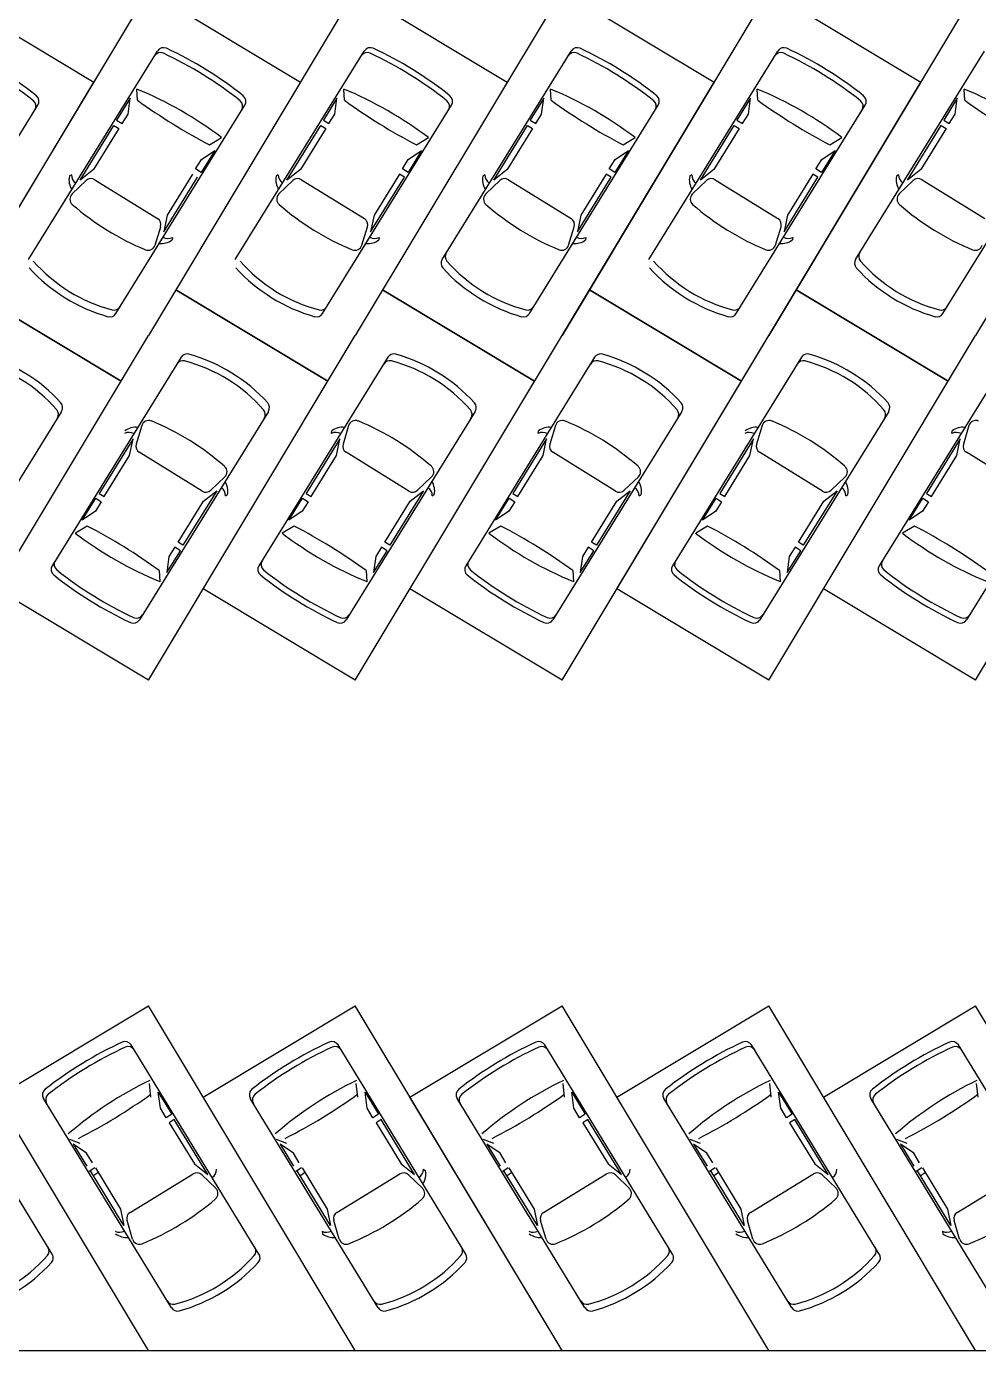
# Model space of a CAD drawing. Header units: millimetres. Extents: x 2478 to 18835, y -4183 to 1193.
# Drawn here: x 13778 to 15297, y -4183 to -2070 of the extents above; entities that cross this region are included whole.
import ezdxf

# ---------------------------------------------------------------- set-up
doc = ezdxf.new("R2010")
doc.units = ezdxf.units.MM

msp = doc.modelspace()

# ---------------------------------------------------------------- linework, layer by layer
at = {"color": 1}
for p, q in [((13972.2, -2013.2), (13642.2, -2563.2)), ((13642.2, -2013.2), (13884.9, -2158.8)), ((13972.2, -2013.2), (14214.9, -2158.8)), ((14302.2, -2013.2), (13972.2, -2563.2)), ((14632.2, -2013.2), (14302.2, -2563.2)), ((14302.2, -2013.2), (14544.9, -2158.8)), ((14632.2, -2013.2), (14302.2, -2563.2)), ((14632.2, -2013.2), (14874.9, -2158.8)), ((14962.2, -2013.2), (14632.2, -2563.2)), ((14962.2, -2013.2), (14632.2, -2563.2)), ((15292.2, -2013.2), (14962.2, -2563.2)), ((14962.2, -2013.2), (15204.9, -2158.8)), ((15622.2, -2013.2), (15292.2, -2563.2)), ((15622.2, -2013.2), (15292.2, -2563.2)), ((13312.2, -3113.2), (13884.9, -2158.8)), ((14302.2, -3113.2), (14874.9, -2158.8)), ((14632.2, -3113.2), (15204.9, -2158.8)), ((15292.2, -3113.2), (15864.9, -2158.8)), ((13928.5, -2636), (13685.9, -2490.4)), ((13685.9, -2490.4), (13928.5, -2636)), ((13685.9, -2490.4), (13928.5, -2636)), ((13685.9, -2490.4), (13928.5, -2636)), ((14015.9, -2490.4), (14258.5, -2636)), ((14015.9, -2490.4), (14258.5, -2636)), ((14258.5, -2636), (14015.9, -2490.4)), ((14345.9, -2490.4), (14588.5, -2636)), ((14588.5, -2636), (14345.9, -2490.4)), ((14918.5, -2636), (14675.9, -2490.4)), ((14675.9, -2490.4), (14918.5, -2636)), ((15248.5, -2636), (15005.9, -2490.4)), ((15005.9, -2490.4), (15248.5, -2636)), ((15005.9, -2490.4), (15248.5, -2636)), ((13642.2, -3113.2), (13972.2, -2563.2)), ((13972.2, -3113.2), (14302.2, -2563.2)), ((13972.2, -3113.2), (14302.2, -2563.2)), ((14719.6, -2967.6), (14962.2, -2563.2)), ((14962.2, -3113.2), (15292.2, -2563.2)), ((14962.2, -3113.2), (15292.2, -2563.2)), ((13972.2, -3113.2), (13729.6, -2967.6)), ((14302.2, -3113.2), (14059.6, -2967.6)), ((14302.2, -3113.2), (14059.6, -2967.6)), ((14632.2, -3113.2), (14389.6, -2967.6)), ((14632.2, -3113.2), (14389.6, -2967.6)), ((14962.2, -3113.2), (14719.6, -2967.6)), ((15292.2, -3113.2), (15049.6, -2967.6)), ((15292.2, -3113.2), (15049.6, -2967.6)), ((13972.2, -4183.2), (13642.2, -3633.2)), ((13729.6, -3778.8), (13972.2, -3633.2)), ((14302.2, -4183.2), (13972.2, -3633.2)), ((14059.6, -3778.8), (14302.2, -3633.2)), ((14632.2, -4183.2), (14302.2, -3633.2)), ((14389.6, -3778.8), (14632.2, -3633.2)), ((14962.2, -4183.2), (14632.2, -3633.2)), ((14719.6, -3778.8), (14962.2, -3633.2)), ((15292.2, -4183.2), (14962.2, -3633.2)), ((15049.6, -3778.8), (15292.2, -3633.2)), ((15622.2, -4183.2), (15292.2, -3633.2)), ((14632.2, -4183.2), (14389.6, -3778.8))]:
    msp.add_line(p, q, dxfattribs=at)
at = {"color": 0}
for p, q in [((13780.8, -2442), (13986.6, -2109.4)), ((14110.8, -2442), (14316.6, -2109.4)), ((14440.8, -2442), (14646.6, -2109.4)), ((14770.8, -2442), (14976.6, -2109.4)), ((15100.8, -2442), (15306.6, -2109.4)), ((13954.9, -2187.9), (13953.9, -2170.2)), ((14284.9, -2187.9), (14283.9, -2170.2)), ((14614.9, -2187.9), (14613.9, -2170.2)), ((14944.9, -2187.9), (14943.9, -2170.2)), ((15274.9, -2187.9), (15273.9, -2170.2)), ((13590.2, -2528.2), (13795.9, -2195.7)), ((13920.2, -2528.2), (14125.9, -2195.7)), ((13943, -2184.6), (13921.4, -2219.6)), ((13939.6, -2210.1), (13943, -2184.6)), ((14250.2, -2528.2), (14455.9, -2195.7)), ((14273, -2184.6), (14251.4, -2219.6)), ((14269.6, -2210.1), (14273, -2184.6)), ((14580.2, -2528.2), (14785.9, -2195.7)), ((14603, -2184.6), (14581.4, -2219.6)), ((14599.6, -2210.1), (14603, -2184.6)), ((14910.2, -2528.2), (15115.9, -2195.7)), ((14933, -2184.6), (14911.4, -2219.6)), ((14929.6, -2210.1), (14933, -2184.6)), ((15240.2, -2528.2), (15445.9, -2195.7)), ((15263, -2184.6), (15241.4, -2219.6)), ((15259.6, -2210.1), (15263, -2184.6)), ((13930.3, -2225.1), (13939.6, -2210.1)), ((14260.3, -2225.1), (14269.6, -2210.1)), ((14590.3, -2225.1), (14599.6, -2210.1)), ((14920.3, -2225.1), (14929.6, -2210.1)), ((15250.3, -2225.1), (15259.6, -2210.1)), ((13863.3, -2315.2), (13917.1, -2228.2)), ((13925.1, -2233.1), (13884.6, -2298.6)), ((13917.1, -2228.2), (13925.1, -2233.1)), ((13921.4, -2219.6), (13930.3, -2225.1)), ((14193.3, -2315.2), (14247.1, -2228.2)), ((14255.1, -2233.1), (14214.6, -2298.6)), ((14247.1, -2228.2), (14255.1, -2233.1)), ((14251.4, -2219.6), (14260.3, -2225.1)), ((14523.3, -2315.2), (14577.1, -2228.2)), ((14585.1, -2233.1), (14544.6, -2298.6)), ((14577.1, -2228.2), (14585.1, -2233.1)), ((14581.4, -2219.6), (14590.3, -2225.1)), ((14853.3, -2315.2), (14907.1, -2228.2)), ((14915.1, -2233.1), (14874.6, -2298.6)), ((14907.1, -2228.2), (14915.1, -2233.1)), ((14911.4, -2219.6), (14920.3, -2225.1)), ((15183.3, -2315.2), (15237.1, -2228.2)), ((15245.1, -2233.1), (15204.6, -2298.6)), ((15237.1, -2228.2), (15245.1, -2233.1)), ((15241.4, -2219.6), (15250.3, -2225.1)), ((14069.8, -2259), (14088.9, -2247.6)), ((14399.8, -2259), (14418.9, -2247.6)), ((14729.8, -2259), (14748.9, -2247.6)), ((15059.8, -2259), (15078.9, -2247.6)), ((14078.1, -2268.2), (14056.5, -2303.2)), ((14056.8, -2282.7), (14078.1, -2268.2)), ((14408.1, -2268.2), (14386.5, -2303.2)), ((14386.8, -2282.7), (14408.1, -2268.2)), ((14738.1, -2268.2), (14716.5, -2303.2)), ((14716.8, -2282.7), (14738.1, -2268.2)), ((15068.1, -2268.2), (15046.5, -2303.2)), ((15046.8, -2282.7), (15068.1, -2268.2)), ((13884.6, -2298.6), (13863.3, -2315.2)), ((14047.5, -2297.6), (14056.8, -2282.7)), ((14056.5, -2303.2), (14047.5, -2297.6)), ((14214.6, -2298.6), (14193.3, -2315.2)), ((14377.5, -2297.6), (14386.8, -2282.7)), ((14386.5, -2303.2), (14377.5, -2297.6)), ((14544.6, -2298.6), (14523.3, -2315.2)), ((14707.5, -2297.6), (14716.8, -2282.7)), ((14716.5, -2303.2), (14707.5, -2297.6)), ((14874.6, -2298.6), (14853.3, -2315.2)), ((15037.5, -2297.6), (15046.8, -2282.7)), ((15046.5, -2303.2), (15037.5, -2297.6)), ((15204.6, -2298.6), (15183.3, -2315.2)), ((13849.2, -2307.1), (13845.9, -2309.3)), ((13850.4, -2337.4), (13872.8, -2316.1)), ((13886.7, -2314.7), (13986.8, -2376.6)), ((13996.8, -2397.9), (14050.6, -2310.8)), ((14042.7, -2305.9), (14002.2, -2371.3)), ((14179.2, -2307.1), (14175.9, -2309.3)), ((14180.4, -2337.4), (14202.8, -2316.1)), ((14216.7, -2314.7), (14316.8, -2376.6)), ((14326.8, -2397.9), (14380.6, -2310.8)), ((14372.7, -2305.9), (14332.2, -2371.3)), ((14380.6, -2310.8), (14372.7, -2305.9)), ((14509.2, -2307.1), (14505.9, -2309.3)), ((14510.4, -2337.4), (14532.8, -2316.1)), ((14546.7, -2314.7), (14646.8, -2376.6)), ((14656.8, -2397.9), (14710.6, -2310.8)), ((14702.7, -2305.9), (14662.2, -2371.3)), ((14710.6, -2310.8), (14702.7, -2305.9)), ((14839.2, -2307.1), (14835.9, -2309.3)), ((14840.4, -2337.4), (14862.8, -2316.1)), ((14876.7, -2314.7), (14976.8, -2376.6)), ((14986.8, -2397.9), (15040.6, -2310.8)), ((15032.7, -2305.9), (14992.2, -2371.3)), ((15040.6, -2310.8), (15032.7, -2305.9)), ((15169.2, -2307.1), (15165.9, -2309.3)), ((15170.4, -2337.4), (15192.8, -2316.1)), ((15206.7, -2314.7), (15306.8, -2376.6)), ((14002.2, -2371.3), (13996.8, -2397.9)), ((14332.2, -2371.3), (14326.8, -2397.9)), ((14662.2, -2371.3), (14656.8, -2397.9)), ((14992.2, -2371.3), (14986.8, -2397.9)), ((13982.7, -2419.3), (13991.8, -2389.7)), ((14010.4, -2406.8), (14009.8, -2410.7)), ((14312.7, -2419.3), (14321.8, -2389.7)), ((14340.4, -2406.8), (14339.8, -2410.7)), ((14642.7, -2419.3), (14651.8, -2389.7)), ((14670.4, -2406.8), (14669.8, -2410.7)), ((14972.7, -2419.3), (14981.8, -2389.7)), ((15000.4, -2406.8), (14999.8, -2410.7)), ((14024.3, -2598.1), (13818.5, -2930.7)), ((14354.3, -2598.1), (14148.5, -2930.7)), ((14684.3, -2598.1), (14478.5, -2930.7)), ((15014.3, -2598.1), (14808.5, -2930.7)), ((15344.3, -2598.1), (15138.5, -2930.7)), ((13833.6, -2684.4), (13627.8, -3017)), ((14163.6, -2684.4), (13957.8, -3017)), ((14493.6, -2684.4), (14287.8, -3017)), ((14823.6, -2684.4), (14617.8, -3017)), ((15153.6, -2684.4), (14947.8, -3017)), ((15483.6, -2684.4), (15277.8, -3017)), ((13961.7, -2707.1), (13952.7, -2736.7)), ((14264.1, -2719.6), (14264.6, -2715.6)), ((14291.7, -2707.1), (14282.7, -2736.7)), ((14594.1, -2719.6), (14594.6, -2715.6)), ((14621.7, -2707.1), (14612.7, -2736.7)), ((14951.7, -2707.1), (14942.7, -2736.7)), ((15254.1, -2719.6), (15254.6, -2715.6)), ((15281.7, -2707.1), (15272.7, -2736.7)), ((13947.6, -2728.5), (13893.8, -2815.5)), ((13942.2, -2755), (13947.6, -2728.5)), ((14277.6, -2728.5), (14223.8, -2815.5)), ((14272.2, -2755), (14277.6, -2728.5)), ((14607.6, -2728.5), (14553.8, -2815.5)), ((14602.2, -2755), (14607.6, -2728.5)), ((14937.6, -2728.5), (14883.8, -2815.5)), ((14932.2, -2755), (14937.6, -2728.5)), ((15267.6, -2728.5), (15213.8, -2815.5)), ((15262.2, -2755), (15267.6, -2728.5)), ((13901.8, -2820.5), (13942.2, -2755)), ((14057.7, -2811.7), (13957.6, -2749.7)), ((14231.8, -2820.5), (14272.2, -2755)), ((14387.7, -2811.7), (14287.6, -2749.7)), ((14561.8, -2820.5), (14602.2, -2755)), ((14717.7, -2811.7), (14617.6, -2749.7)), ((14891.8, -2820.5), (14932.2, -2755)), ((15047.7, -2811.7), (14947.6, -2749.7)), ((15221.8, -2820.5), (15262.2, -2755)), ((15377.7, -2811.7), (15277.6, -2749.7)), ((14094.1, -2789), (14071.6, -2810.3)), ((14424.1, -2789), (14401.6, -2810.3)), ((14754.1, -2789), (14731.6, -2810.3)), ((15084.1, -2789), (15061.6, -2810.3)), ((13866.3, -2858.2), (13888, -2823.2)), ((13896.9, -2828.7), (13887.6, -2843.7)), ((13888, -2823.2), (13896.9, -2828.7)), ((13893.8, -2815.5), (13901.8, -2820.5)), ((14019.4, -2893.2), (14059.9, -2827.8)), ((14081.2, -2811.1), (14027.3, -2898.1)), ((14059.9, -2827.8), (14081.2, -2811.1)), ((14095.2, -2819.3), (14098.5, -2817)), ((14196.3, -2858.2), (14218, -2823.2)), ((14226.9, -2828.7), (14217.6, -2843.7)), ((14218, -2823.2), (14226.9, -2828.7)), ((14223.8, -2815.5), (14231.8, -2820.5)), ((14349.4, -2893.2), (14389.9, -2827.8)), ((14411.2, -2811.1), (14357.3, -2898.1)), ((14389.9, -2827.8), (14411.2, -2811.1)), ((14425.2, -2819.3), (14428.5, -2817)), ((14526.3, -2858.2), (14548, -2823.2)), ((14556.9, -2828.7), (14547.6, -2843.7)), ((14548, -2823.2), (14556.9, -2828.7)), ((14553.8, -2815.5), (14561.8, -2820.5)), ((14679.4, -2893.2), (14719.9, -2827.8)), ((14741.2, -2811.1), (14687.3, -2898.1)), ((14719.9, -2827.8), (14741.2, -2811.1)), ((14755.2, -2819.3), (14758.5, -2817)), ((14856.3, -2858.2), (14878, -2823.2)), ((14886.9, -2828.7), (14877.6, -2843.7)), ((14878, -2823.2), (14886.9, -2828.7)), ((14883.8, -2815.5), (14891.8, -2820.5)), ((15009.4, -2893.2), (15049.9, -2827.8)), ((15071.2, -2811.1), (15017.3, -2898.1)), ((15049.9, -2827.8), (15071.2, -2811.1)), ((15085.2, -2819.3), (15088.5, -2817)), ((15186.3, -2858.2), (15208, -2823.2)), ((15216.9, -2828.7), (15207.6, -2843.7)), ((15208, -2823.2), (15216.9, -2828.7)), ((15213.8, -2815.5), (15221.8, -2820.5)), ((13887.6, -2843.7), (13866.3, -2858.2)), ((14217.6, -2843.7), (14196.3, -2858.2)), ((14547.6, -2843.7), (14526.3, -2858.2)), ((14877.6, -2843.7), (14856.3, -2858.2)), ((15207.6, -2843.7), (15186.3, -2858.2)), ((13874.6, -2867.4), (13855.6, -2878.8)), ((14204.6, -2867.4), (14185.6, -2878.8)), ((14534.6, -2867.4), (14515.6, -2878.8)), ((14864.6, -2867.4), (14845.6, -2878.8)), ((15194.6, -2867.4), (15175.6, -2878.8)), ((14027.3, -2898.1), (14019.4, -2893.2)), ((14357.3, -2898.1), (14349.4, -2893.2)), ((14687.3, -2898.1), (14679.4, -2893.2)), ((15017.3, -2898.1), (15009.4, -2893.2)), ((14001.4, -2941.8), (14023.1, -2906.8)), ((14014.1, -2901.3), (14004.9, -2916.2)), ((14023.1, -2906.8), (14014.1, -2901.3)), ((14331.4, -2941.8), (14353.1, -2906.8)), ((14344.1, -2901.3), (14334.9, -2916.2)), ((14353.1, -2906.8), (14344.1, -2901.3)), ((14661.4, -2941.8), (14683.1, -2906.8)), ((14674.1, -2901.3), (14664.9, -2916.2)), ((14683.1, -2906.8), (14674.1, -2901.3)), ((14991.4, -2941.8), (15013.1, -2906.8)), ((15004.1, -2901.3), (14994.9, -2916.2)), ((15013.1, -2906.8), (15004.1, -2901.3)), ((14004.9, -2916.2), (14001.4, -2941.8)), ((14334.9, -2916.2), (14331.4, -2941.8)), ((14664.9, -2916.2), (14661.4, -2941.8)), ((14994.9, -2916.2), (14991.4, -2941.8)), ((13989.5, -2938.4), (13990.6, -2956.2)), ((14319.5, -2938.4), (14320.6, -2956.2)), ((14649.5, -2938.4), (14650.6, -2956.2)), ((14979.5, -2938.4), (14980.6, -2956.2)), ((13818.6, -4029.3), (13614.8, -3695.6)), ((14148.6, -4029.3), (13944.8, -3695.6)), ((14478.6, -4029.3), (14274.8, -3695.6)), ((14808.6, -4029.3), (14604.8, -3695.6)), ((15138.6, -4029.3), (14934.8, -3695.6)), ((15468.6, -4029.3), (15264.8, -3695.6)), ((13976.2, -3779), (13973.9, -3756.9)), ((14306.2, -3779), (14303.9, -3756.9)), ((14636.2, -3779), (14633.9, -3756.9)), ((14966.2, -3779), (14963.9, -3756.9)), ((15296.2, -3779), (15293.9, -3756.9)), ((14008.8, -4114.8), (13804.8, -3780.9)), ((13991.2, -3796.5), (13987.9, -3771)), ((13987.9, -3771), (14009.3, -3806.1)), ((14338.8, -4114.8), (14134.8, -3780.9)), ((14317.9, -3771), (14339.3, -3806.1)), ((14321.2, -3796.5), (14317.9, -3771)), ((14668.8, -4114.8), (14464.8, -3780.9)), ((14647.9, -3771), (14669.3, -3806.1)), ((14651.2, -3796.5), (14647.9, -3771)), ((14998.8, -4114.8), (14794.8, -3780.9)), ((14977.9, -3771), (14999.3, -3806.1)), ((14981.2, -3796.5), (14977.9, -3771)), ((15328.8, -4114.8), (15124.8, -3780.9)), ((14000.3, -3811.6), (13991.2, -3796.5)), ((14330.3, -3811.6), (14321.2, -3796.5)), ((14660.3, -3811.6), (14651.2, -3796.5)), ((14990.3, -3811.6), (14981.2, -3796.5)), ((14009.3, -3806.1), (14000.3, -3811.6)), ((14013.5, -3814.7), (14005.5, -3819.6)), ((14005.5, -3819.6), (14045.7, -3885.3)), ((14066.9, -3902.1), (14013.5, -3814.7)), ((14339.3, -3806.1), (14330.3, -3811.6)), ((14343.5, -3814.7), (14335.5, -3819.6)), ((14335.5, -3819.6), (14375.7, -3885.3)), ((14396.9, -3902.1), (14343.5, -3814.7)), ((14669.3, -3806.1), (14660.3, -3811.6)), ((14673.5, -3814.7), (14665.5, -3819.6)), ((14665.5, -3819.6), (14705.7, -3885.3)), ((14726.9, -3902.1), (14673.5, -3814.7)), ((14999.3, -3806.1), (14990.3, -3811.6)), ((15003.5, -3814.7), (14995.5, -3819.6)), ((14995.5, -3819.6), (15035.7, -3885.3)), ((15056.9, -3902.1), (15003.5, -3814.7)), ((13863.2, -3853), (13846.7, -3846.4)), ((13852.3, -3853.8), (13873.7, -3888.9)), ((13873.5, -3868.4), (13852.3, -3853.8)), ((14193.2, -3853), (14176.7, -3846.4)), ((14203.5, -3868.4), (14182.3, -3853.8)), ((14182.3, -3853.8), (14203.7, -3888.9)), ((14523.2, -3853), (14506.7, -3846.4)), ((14533.5, -3868.4), (14512.3, -3853.8)), ((14512.3, -3853.8), (14533.7, -3888.9)), ((14853.2, -3853), (14836.7, -3846.4)), ((14863.5, -3868.4), (14842.3, -3853.8)), ((14842.3, -3853.8), (14863.7, -3888.9)), ((15183.2, -3853), (15166.7, -3846.4)), ((15172.3, -3853.8), (15193.7, -3888.9)), ((15193.5, -3868.4), (15172.3, -3853.8)), ((13882.7, -3883.4), (13873.5, -3868.4)), ((14045.7, -3885.3), (14066.9, -3902.1)), ((14212.7, -3883.4), (14203.5, -3868.4)), ((14375.7, -3885.3), (14396.9, -3902.1)), ((14542.7, -3883.4), (14533.5, -3868.4)), ((14705.7, -3885.3), (14726.9, -3902.1)), ((14872.7, -3883.4), (14863.5, -3868.4)), ((15035.7, -3885.3), (15056.9, -3902.1)), ((15202.7, -3883.4), (15193.5, -3868.4)), ((13877.6, -3896.8), (13886.4, -3891)), ((13932.9, -3983.9), (13879.5, -3896.6)), ((13883.7, -3904.3), (13891.5, -3899.2)), ((13887.5, -3891.7), (13927.6, -3957.4)), ((13942.9, -3962.8), (14043.4, -3901.4)), ((14079.6, -3924.3), (14057.3, -3902.9)), ((14207.6, -3896.8), (14216.4, -3891)), ((14262.9, -3983.9), (14209.5, -3896.6)), ((14213.7, -3904.3), (14221.5, -3899.2)), ((14217.5, -3891.7), (14257.6, -3957.4)), ((14272.9, -3962.8), (14373.4, -3901.4)), ((14409.6, -3924.3), (14387.3, -3902.9)), ((14411, -3894), (14414.2, -3896.3)), ((14537.6, -3896.8), (14546.4, -3891)), ((14592.9, -3983.9), (14539.5, -3896.6)), ((14543.7, -3904.3), (14551.5, -3899.2)), ((14547.5, -3891.7), (14587.6, -3957.4)), ((14602.9, -3962.8), (14703.4, -3901.4)), ((14739.6, -3924.3), (14717.3, -3902.9)), ((14867.6, -3896.8), (14876.4, -3891)), ((14922.9, -3983.9), (14869.5, -3896.6)), ((14873.7, -3904.3), (14881.5, -3899.2)), ((14877.5, -3891.7), (14917.6, -3957.4)), ((14932.9, -3962.8), (15033.4, -3901.4)), ((15069.6, -3924.3), (15047.3, -3902.9)), ((15197.6, -3896.8), (15206.4, -3891)), ((15252.9, -3983.9), (15199.5, -3896.6)), ((15203.7, -3904.3), (15211.5, -3899.2)), ((15207.5, -3891.7), (15247.6, -3957.4)), ((15262.9, -3962.8), (15363.4, -3901.4)), ((13927.6, -3957.4), (13932.9, -3983.9)), ((14257.6, -3957.4), (14262.9, -3983.9)), ((14587.6, -3957.4), (14592.9, -3983.9)), ((14917.6, -3957.4), (14922.9, -3983.9)), ((15247.6, -3957.4), (15252.9, -3983.9)), ((13946.8, -4005.4), (13938, -3975.8)), ((14249.2, -3992.8), (14249.8, -3996.7)), ((14276.8, -4005.4), (14268, -3975.8)), ((14606.8, -4005.4), (14598, -3975.8)), ((14936.8, -4005.4), (14928, -3975.8)), ((15239.2, -3992.8), (15239.8, -3996.7)), ((15266.8, -4005.4), (15258, -3975.8))]:
    msp.add_line(p, q, dxfattribs=at)
at = {"color": 4}
msp.add_line((8362.2, -4183.2), (16746.3, -4183.2), dxfattribs=at)
at = {"color": 0}
for centre, major_axis, start_param, end_param in [((13406, -2669.4), (-597.9, -140.8), 3.808851, 4.043797), ((13410.9, -2661.4), (-597.9, -140.8), 3.808851, 4.043797), ((13991.4, -2123.3), (-2.6, 11.1), 5.626184, 7.068583), ((13996.3, -2115.4), (-2.6, 11.1), 5.626184, 7.068583), ((13736, -2669.4), (-597.9, -140.8), 3.808851, 4.043797), ((13740.9, -2661.4), (-597.9, -140.8), 3.808851, 4.043797), ((14321.4, -2123.3), (-2.6, 11.1), 5.626184, 7.068583), ((14326.3, -2115.4), (-2.6, 11.1), 5.626184, 7.068583), ((14066, -2669.4), (-597.9, -140.8), 3.808851, 4.043797), ((14070.9, -2661.4), (-597.9, -140.8), 3.808851, 4.043797), ((14651.4, -2123.3), (-2.6, 11.1), 5.626184, 7.068583), ((14656.3, -2115.4), (-2.6, 11.1), 5.626184, 7.068583), ((14396, -2669.4), (-597.9, -140.8), 3.808851, 4.043797), ((14400.9, -2661.4), (-597.9, -140.8), 3.808851, 4.043797), ((14981.4, -2123.3), (-2.6, 11.1), 5.626184, 7.068583), ((14986.3, -2115.4), (-2.6, 11.1), 5.626184, 7.068583), ((14726, -2669.4), (-597.9, -140.8), 3.808851, 4.043797), ((14730.9, -2661.4), (-597.9, -140.8), 3.808851, 4.043797), ((13728.1, -2720.7), (-136.4, 579.2), 5.400401, 5.662686), ((14058.1, -2720.7), (-136.4, 579.2), 5.400401, 5.662686), ((14388.1, -2720.7), (-136.4, 579.2), 5.400401, 5.662686), ((14718.1, -2720.7), (-136.4, 579.2), 5.400401, 5.662686), ((15048.1, -2720.7), (-136.4, 579.2), 5.400401, 5.662686), ((13781.3, -2197.6), (-2.6, 11.1), 3.926991, 5.367923), ((13786.2, -2189.7), (-2.6, 11.1), 3.926991, 5.367923), ((14489, -1453.1), (-208.3, 884.2), 2.281762, 2.430627), ((14111.3, -2197.6), (-2.6, 11.1), 3.926991, 5.367923), ((14116.2, -2189.7), (-2.6, 11.1), 3.926991, 5.367923), ((14819, -1453.1), (-208.3, 884.2), 2.281762, 2.430627), ((14441.3, -2197.6), (-2.6, 11.1), 3.926991, 5.367923), ((14446.2, -2189.7), (-2.6, 11.1), 3.926991, 5.367923), ((15149, -1453.1), (-208.3, 884.2), 2.281762, 2.430627), ((14771.3, -2197.6), (-2.6, 11.1), 3.926991, 5.367923), ((14776.2, -2189.7), (-2.6, 11.1), 3.926991, 5.367923), ((15479, -1453.1), (-208.3, 884.2), 2.281762, 2.430627), ((15101.3, -2197.6), (-2.6, 11.1), 3.926991, 5.367923), ((15106.2, -2189.7), (-2.6, 11.1), 3.926991, 5.367923), ((15809, -1453.1), (-208.3, 884.2), 2.281762, 2.430627), ((13872.6, -2315), (-26.5, -6.2), -0.439922, 0.360338), ((13865.5, -2306.9), (-15.8, -3.7), -0.220829, 0.729047), ((13880.7, -2324.4), (-11.1, -2.6), 3.926991, 5.240463), ((14202.6, -2315), (-26.5, -6.2), -0.439922, 0.360338), ((14195.5, -2306.9), (-15.8, -3.7), -0.220829, 0.729047), ((14210.7, -2324.4), (-11.1, -2.6), 3.926991, 5.240463), ((14532.6, -2315), (-26.5, -6.2), -0.439922, 0.360338), ((14525.5, -2306.9), (-15.8, -3.7), -0.220829, 0.729047), ((14540.7, -2324.4), (-11.1, -2.6), 3.926991, 5.240463), ((14862.6, -2315), (-26.5, -6.2), -0.439922, 0.360338), ((14855.5, -2306.9), (-15.8, -3.7), -0.220829, 0.729047), ((14870.7, -2324.4), (-11.1, -2.6), 3.926991, 5.240463), ((15192.6, -2315), (-26.5, -6.2), -0.439922, 0.360338), ((15185.5, -2306.9), (-15.8, -3.7), -0.220829, 0.729047), ((15200.7, -2324.4), (-11.1, -2.6), 3.926991, 5.240463), ((13858.3, -2345.7), (-2.6, 11.1), 0.528074, 2.182793), ((14188.3, -2345.7), (-2.6, 11.1), 0.528074, 2.182793), ((14518.3, -2345.7), (-2.6, 11.1), 0.528074, 2.182793), ((14848.3, -2345.7), (-2.6, 11.1), 0.528074, 2.182793), ((15178.3, -2345.7), (-2.6, 11.1), 0.528074, 2.182793), ((14130.7, -2032.1), (-415.5, -97.9), 0.623679, 0.947117), ((14460.7, -2032.1), (-415.5, -97.9), 0.623679, 0.947117), ((14790.7, -2032.1), (-415.5, -97.9), 0.623679, 0.947117), ((15120.7, -2032.1), (-415.5, -97.9), 0.623679, 0.947117), ((15450.7, -2032.1), (-415.5, -97.9), 0.623679, 0.947117), ((13980.8, -2386.4), (-2.6, 11.1), 4.184315, 5.497787), ((14310.8, -2386.4), (-2.6, 11.1), 4.184315, 5.497787), ((14640.8, -2386.4), (-2.6, 11.1), 4.184315, 5.497787), ((14970.8, -2386.4), (-2.6, 11.1), 4.184315, 5.497787), ((14003.3, -2392.2), (-3.7, 15.8), 2.412546, 3.362421), ((14333.3, -2392.2), (-3.7, 15.8), 2.412546, 3.362421), ((14663.3, -2392.2), (-3.7, 15.8), 2.412546, 3.362421), ((14993.3, -2392.2), (-3.7, 15.8), 2.412546, 3.362421), ((13971.8, -2415.9), (-11.1, -2.6), 0.958799, 2.613518), ((13992.9, -2389.4), (-6.2, 26.5), 2.781255, 3.581514), ((14301.8, -2415.9), (-11.1, -2.6), 0.958799, 2.613518), ((14322.9, -2389.4), (-6.2, 26.5), 2.781255, 3.581514), ((14631.8, -2415.9), (-11.1, -2.6), 0.958799, 2.613518), ((14652.9, -2389.4), (-6.2, 26.5), 2.781255, 3.581514), ((14961.8, -2415.9), (-11.1, -2.6), 0.958799, 2.613518), ((14982.9, -2389.4), (-6.2, 26.5), 2.781255, 3.581514), ((15291.8, -2415.9), (-11.1, -2.6), 0.958799, 2.613518), ((13979.6, -2276.4), (-58.4, 247.8), 2.060666, 2.651723), ((14309.6, -2276.4), (-58.4, 247.8), 2.060666, 2.651723), ((14450.5, -2448), (-11.1, -2.6), -0.785398, 0.48085), ((14457.2, -2437.2), (-2.6, 11.1), 0.785398, 2.032674), ((14639.6, -2276.4), (-58.4, 247.8), 2.060666, 2.651723), ((14969.6, -2276.4), (-58.4, 247.8), 2.060666, 2.651723), ((15110.5, -2448), (-11.1, -2.6), -0.785398, 0.48085), ((15117.2, -2437.2), (-2.6, 11.1), 0.785398, 2.032674), ((15299.6, -2276.4), (-58.4, 247.8), 2.060666, 2.651723), ((13981, -2274.1), (-262.2, -61.8), 0.50732, 1.063476), ((14311, -2274.1), (-262.2, -61.8), 0.50732, 1.063476), ((14641, -2274.1), (-262.2, -61.8), 0.50732, 1.063476), ((14971, -2274.1), (-262.2, -61.8), 0.50732, 1.063476), ((15301, -2274.1), (-262.2, -61.8), 0.50732, 1.063476), ((13910.5, -2522.2), (-11.1, -2.6), 1.089946, 2.356194), ((13917.2, -2511.4), (-11.1, -2.6), 1.108918, 2.356194), ((14240.5, -2522.2), (-11.1, -2.6), 1.089946, 2.356194), ((14247.2, -2511.4), (-11.1, -2.6), 1.108918, 2.356194), ((14570.5, -2522.2), (-11.1, -2.6), 1.089946, 2.356194), ((14577.2, -2511.4), (-11.1, -2.6), 1.108918, 2.356194), ((14900.5, -2522.2), (-11.1, -2.6), 1.089946, 2.356194), ((14907.2, -2511.4), (-11.1, -2.6), 1.108918, 2.356194), ((15230.5, -2522.2), (-11.1, -2.6), 1.089946, 2.356194), ((15237.2, -2511.4), (-11.1, -2.6), 1.108918, 2.356194), ((13633.4, -2852.3), (262.2, 61.8), 0.50732, 1.063476), ((14034, -2604.1), (11.1, 2.6), 1.089946, 2.356194), ((13963.4, -2852.3), (262.2, 61.8), 0.50732, 1.063476), ((14364, -2604.1), (11.1, 2.6), 1.089946, 2.356194), ((14293.4, -2852.3), (262.2, 61.8), 0.50732, 1.063476), ((14694, -2604.1), (11.1, 2.6), 1.089946, 2.356194), ((14623.4, -2852.3), (262.2, 61.8), 0.50732, 1.063476), ((15024, -2604.1), (11.1, 2.6), 1.089946, 2.356194), ((14953.4, -2852.3), (262.2, 61.8), 0.50732, 1.063476), ((13634.8, -2850), (58.4, -247.8), 2.060666, 2.651723), ((14027.3, -2615), (11.1, 2.6), 1.108918, 2.356194), ((13964.8, -2850), (58.4, -247.8), 2.060666, 2.651723), ((14357.3, -2615), (11.1, 2.6), 1.108918, 2.356194), ((14294.8, -2850), (58.4, -247.8), 2.060666, 2.651723), ((14687.3, -2615), (11.1, 2.6), 1.108918, 2.356194), ((14624.8, -2850), (58.4, -247.8), 2.060666, 2.651723), ((15017.3, -2615), (11.1, 2.6), 1.108918, 2.356194), ((14954.8, -2850), (58.4, -247.8), 2.060666, 2.651723), ((13817.2, -2689.2), (2.6, -11.1), 0.785398, 2.032674), ((13823.9, -2678.3), (11.1, 2.6), -0.785398, 0.48085), ((14147.2, -2689.2), (2.6, -11.1), 0.785398, 2.032674), ((14153.9, -2678.3), (11.1, 2.6), -0.785398, 0.48085), ((14477.2, -2689.2), (2.6, -11.1), 0.785398, 2.032674), ((14483.9, -2678.3), (11.1, 2.6), -0.785398, 0.48085), ((14807.2, -2689.2), (2.6, -11.1), 0.785398, 2.032674), ((14813.9, -2678.3), (11.1, 2.6), -0.785398, 0.48085), ((15137.2, -2689.2), (2.6, -11.1), 0.785398, 2.032674), ((15143.9, -2678.3), (11.1, 2.6), -0.785398, 0.48085), ((13972.6, -2710.4), (11.1, 2.6), 0.958799, 2.613518), ((13813.7, -3094.2), (415.5, 97.9), 0.623679, 0.947117), ((14302.6, -2710.4), (11.1, 2.6), 0.958799, 2.613518), ((14143.7, -3094.2), (415.5, 97.9), 0.623679, 0.947117), ((14632.6, -2710.4), (11.1, 2.6), 0.958799, 2.613518), ((14473.7, -3094.2), (415.5, 97.9), 0.623679, 0.947117), ((14962.6, -2710.4), (11.1, 2.6), 0.958799, 2.613518), ((14803.7, -3094.2), (415.5, 97.9), 0.623679, 0.947117), ((15292.6, -2710.4), (11.1, 2.6), 0.958799, 2.613518), ((13941.2, -2734.2), (3.7, -15.8), 2.412546, 3.362421), ((13951.6, -2737), (6.2, -26.5), 2.781255, 3.581514), ((14271.2, -2734.2), (3.7, -15.8), 2.412546, 3.362421), ((14281.6, -2737), (6.2, -26.5), 2.781255, 3.581514), ((14601.2, -2734.2), (3.7, -15.8), 2.412546, 3.362421), ((14611.6, -2737), (6.2, -26.5), 2.781255, 3.581514), ((14931.2, -2734.2), (3.7, -15.8), 2.412546, 3.362421), ((14941.6, -2737), (6.2, -26.5), 2.781255, 3.581514), ((15261.2, -2734.2), (3.7, -15.8), 2.412546, 3.362421), ((15271.6, -2737), (6.2, -26.5), 2.781255, 3.581514), ((13963.6, -2740), (2.6, -11.1), 4.184315, 5.497787), ((14293.6, -2740), (2.6, -11.1), 4.184315, 5.497787), ((14623.6, -2740), (2.6, -11.1), 4.184315, 5.497787), ((14953.6, -2740), (2.6, -11.1), 4.184315, 5.497787), ((15283.6, -2740), (2.6, -11.1), 4.184315, 5.497787), ((14086.2, -2780.7), (2.6, -11.1), 0.528074, 2.182793), ((14416.2, -2780.7), (2.6, -11.1), 0.528074, 2.182793), ((14746.2, -2780.7), (2.6, -11.1), 0.528074, 2.182793), ((15076.2, -2780.7), (2.6, -11.1), 0.528074, 2.182793), ((14063.8, -2802), (11.1, 2.6), 3.926991, 5.240463), ((14079, -2819.5), (15.8, 3.7), -0.220829, 0.729047), ((14071.8, -2811.4), (26.5, 6.2), -0.439922, 0.360338), ((14393.8, -2802), (11.1, 2.6), 3.926991, 5.240463), ((14409, -2819.5), (15.8, 3.7), -0.220829, 0.729047), ((14401.8, -2811.4), (26.5, 6.2), -0.439922, 0.360338), ((14723.8, -2802), (11.1, 2.6), 3.926991, 5.240463), ((14739, -2819.5), (15.8, 3.7), -0.220829, 0.729047), ((14731.8, -2811.4), (26.5, 6.2), -0.439922, 0.360338), ((15053.8, -2802), (11.1, 2.6), 3.926991, 5.240463), ((15069, -2819.5), (15.8, 3.7), -0.220829, 0.729047), ((15061.8, -2811.4), (26.5, 6.2), -0.439922, 0.360338), ((13455.4, -3673.3), (208.3, -884.2), 2.281762, 2.430627), ((13785.4, -3673.3), (208.3, -884.2), 2.281762, 2.430627), ((14115.4, -3673.3), (208.3, -884.2), 2.281762, 2.430627), ((14445.4, -3673.3), (208.3, -884.2), 2.281762, 2.430627), ((14775.4, -3673.3), (208.3, -884.2), 2.281762, 2.430627), ((14216.3, -2405.6), (136.4, -579.2), 5.400401, 5.662686), ((14546.3, -2405.6), (136.4, -579.2), 5.400401, 5.662686), ((14876.3, -2405.6), (136.4, -579.2), 5.400401, 5.662686), ((15206.3, -2405.6), (136.4, -579.2), 5.400401, 5.662686), ((15536.3, -2405.6), (136.4, -579.2), 5.400401, 5.662686), ((13828.2, -2936.7), (2.6, -11.1), 3.926991, 5.367923), ((13833.2, -2928.7), (2.6, -11.1), 3.926991, 5.367923), ((14158.2, -2936.7), (2.6, -11.1), 3.926991, 5.367923), ((14163.2, -2928.7), (2.6, -11.1), 3.926991, 5.367923), ((14488.2, -2936.7), (2.6, -11.1), 3.926991, 5.367923), ((14493.2, -2928.7), (2.6, -11.1), 3.926991, 5.367923), ((14818.2, -2936.7), (2.6, -11.1), 3.926991, 5.367923), ((14823.2, -2928.7), (2.6, -11.1), 3.926991, 5.367923), ((15148.2, -2936.7), (2.6, -11.1), 3.926991, 5.367923), ((15153.2, -2928.7), (2.6, -11.1), 3.926991, 5.367923), ((14203.5, -2464.9), (597.9, 140.8), 3.808851, 4.043797), ((14208.4, -2456.9), (597.9, 140.8), 3.808851, 4.043797), ((14533.5, -2464.9), (597.9, 140.8), 3.808851, 4.043797), ((14538.4, -2456.9), (597.9, 140.8), 3.808851, 4.043797), ((14863.5, -2464.9), (597.9, 140.8), 3.808851, 4.043797), ((14868.4, -2456.9), (597.9, 140.8), 3.808851, 4.043797), ((15193.5, -2464.9), (597.9, 140.8), 3.808851, 4.043797), ((15198.4, -2456.9), (597.9, 140.8), 3.808851, 4.043797), ((15523.5, -2464.9), (597.9, 140.8), 3.808851, 4.043797), ((15528.4, -2456.9), (597.9, 140.8), 3.808851, 4.043797), ((13948.1, -3011), (2.6, -11.1), 5.626184, 7.068583), ((13953.1, -3003), (2.6, -11.1), 5.626184, 7.068583), ((14278.1, -3011), (2.6, -11.1), 5.626184, 7.068583), ((14283.1, -3003), (2.6, -11.1), 5.626184, 7.068583), ((14608.1, -3011), (2.6, -11.1), 5.626184, 7.068583), ((14613.1, -3003), (2.6, -11.1), 5.626184, 7.068583), ((14938.1, -3011), (2.6, -11.1), 5.626184, 7.068583), ((14943.1, -3003), (2.6, -11.1), 5.626184, 7.068583), ((15268.1, -3011), (2.6, -11.1), 5.626184, 7.068583), ((15273.1, -3003), (2.6, -11.1), 5.626184, 7.068583), ((14186.6, -4249.4), (-144.2, -597.1), 3.808851, 4.043797), ((13935, -3701.5), (-11.1, 2.7), 3.926991, 5.367923), ((13939.9, -3709.5), (-11.1, 2.7), 3.926991, 5.367923), ((14516.6, -4249.4), (-144.2, -597.1), 3.808851, 4.043797), ((14265, -3701.5), (-11.1, 2.7), 3.926991, 5.367923), ((14269.9, -3709.5), (-11.1, 2.7), 3.926991, 5.367923), ((14846.6, -4249.4), (-144.2, -597.1), 3.808851, 4.043797), ((14595, -3701.5), (-11.1, 2.7), 3.926991, 5.367923), ((14599.9, -3709.5), (-11.1, 2.7), 3.926991, 5.367923), ((15176.6, -4249.4), (-144.2, -597.1), 3.808851, 4.043797), ((14925, -3701.5), (-11.1, 2.7), 3.926991, 5.367923), ((14929.9, -3709.5), (-11.1, 2.7), 3.926991, 5.367923), ((15506.6, -4249.4), (-144.2, -597.1), 3.808851, 4.043797), ((15255, -3701.5), (-11.1, 2.7), 3.926991, 5.367923), ((15259.9, -3709.5), (-11.1, 2.7), 3.926991, 5.367923), ((14191.5, -4257.4), (-144.2, -597.1), 3.808851, 4.043797), ((14521.5, -4257.4), (-144.2, -597.1), 3.808851, 4.043797), ((14851.5, -4257.4), (-144.2, -597.1), 3.808851, 4.043797), ((15181.5, -4257.4), (-144.2, -597.1), 3.808851, 4.043797), ((15511.5, -4257.4), (-144.2, -597.1), 3.808851, 4.043797), ((14233.7, -4287.6), (-578.4, 139.7), 5.400401, 5.662686), ((14563.7, -4287.6), (-578.4, 139.7), 5.400401, 5.662686), ((14893.7, -4287.6), (-578.4, 139.7), 5.400401, 5.662686), ((15223.7, -4287.6), (-578.4, 139.7), 5.400401, 5.662686), ((15553.7, -4287.6), (-578.4, 139.7), 5.400401, 5.662686), ((13814.6, -3775), (-11.1, 2.7), 5.626184, 7.068583), ((13819.5, -3783), (-11.1, 2.7), 5.626184, 7.068583), ((13446, -3036.4), (-883, 213.3), 2.281762, 2.430627), ((14144.6, -3775), (-11.1, 2.7), 5.626184, 7.068583), ((14149.5, -3783), (-11.1, 2.7), 5.626184, 7.068583), ((13776, -3036.4), (-883, 213.3), 2.281762, 2.430627), ((14474.6, -3775), (-11.1, 2.7), 5.626184, 7.068583), ((14479.5, -3783), (-11.1, 2.7), 5.626184, 7.068583), ((14106, -3036.4), (-883, 213.3), 2.281762, 2.430627), ((14804.6, -3775), (-11.1, 2.7), 5.626184, 7.068583), ((14809.5, -3783), (-11.1, 2.7), 5.626184, 7.068583), ((14436, -3036.4), (-883, 213.3), 2.281762, 2.430627), ((15134.6, -3775), (-11.1, 2.7), 5.626184, 7.068583), ((15139.5, -3783), (-11.1, 2.7), 5.626184, 7.068583), ((14766, -3036.4), (-883, 213.3), 2.281762, 2.430627), ((14049.4, -3911.1), (-11.1, 2.7), 4.184315, 5.497787), ((14064.7, -3893.7), (-15.8, 3.8), 2.412546, 3.362421), ((14379.4, -3911.1), (-11.1, 2.7), 4.184315, 5.497787), ((14394.7, -3893.7), (-15.8, 3.8), 2.412546, 3.362421), ((14387.5, -3901.8), (-26.5, 6.4), 2.781255, 3.581514), ((14709.4, -3911.1), (-11.1, 2.7), 4.184315, 5.497787), ((14724.7, -3893.7), (-15.8, 3.8), 2.412546, 3.362421), ((15039.4, -3911.1), (-11.1, 2.7), 4.184315, 5.497787), ((15054.7, -3893.7), (-15.8, 3.8), 2.412546, 3.362421), ((14071.7, -3932.6), (-2.7, -11.1), 0.958799, 2.613518), ((14401.7, -3932.6), (-2.7, -11.1), 0.958799, 2.613518), ((14731.7, -3932.6), (-2.7, -11.1), 0.958799, 2.613518), ((15061.7, -3932.6), (-2.7, -11.1), 0.958799, 2.613518), ((13801, -3617.5), (-100.2, -414.9), 0.623679, 0.947117), ((14131, -3617.5), (-100.2, -414.9), 0.623679, 0.947117), ((14461, -3617.5), (-100.2, -414.9), 0.623679, 0.947117), ((14791, -3617.5), (-100.2, -414.9), 0.623679, 0.947117), ((15121, -3617.5), (-100.2, -414.9), 0.623679, 0.947117), ((13948.9, -3972.5), (-2.7, -11.1), 3.926991, 5.240463), ((14278.9, -3972.5), (-2.7, -11.1), 3.926991, 5.240463), ((14608.9, -3972.5), (-2.7, -11.1), 3.926991, 5.240463), ((14938.9, -3972.5), (-2.7, -11.1), 3.926991, 5.240463), ((15268.9, -3972.5), (-2.7, -11.1), 3.926991, 5.240463), ((13926.4, -3978.2), (-3.8, -15.8), -0.220829, 0.729047), ((14256.4, -3978.2), (-3.8, -15.8), -0.220829, 0.729047), ((14586.4, -3978.2), (-3.8, -15.8), -0.220829, 0.729047), ((14916.4, -3978.2), (-3.8, -15.8), -0.220829, 0.729047), ((15246.4, -3978.2), (-3.8, -15.8), -0.220829, 0.729047), ((13936.9, -3975.5), (-6.4, -26.5), -0.439922, 0.360338), ((13957.8, -4002.2), (-11.1, 2.7), 0.528074, 2.182793), ((14266.9, -3975.5), (-6.4, -26.5), -0.439922, 0.360338), ((14287.8, -4002.2), (-11.1, 2.7), 0.528074, 2.182793), ((14596.9, -3975.5), (-6.4, -26.5), -0.439922, 0.360338), ((14617.8, -4002.2), (-11.1, 2.7), 0.528074, 2.182793), ((14926.9, -3975.5), (-6.4, -26.5), -0.439922, 0.360338), ((14947.8, -4002.2), (-11.1, 2.7), 0.528074, 2.182793), ((15256.9, -3975.5), (-6.4, -26.5), -0.439922, 0.360338), ((15277.8, -4002.2), (-11.1, 2.7), 0.528074, 2.182793), ((13620.7, -3862.5), (-247.5, 59.8), 2.060666, 2.651723), ((13802.2, -4024.4), (-2.7, -11.1), 1.108918, 2.356194), ((13808.9, -4035.3), (-2.7, -11.1), 1.089946, 2.356194), ((13950.7, -3862.5), (-247.5, 59.8), 2.060666, 2.651723), ((14132.2, -4024.4), (-2.7, -11.1), 1.108918, 2.356194), ((14138.9, -4035.3), (-2.7, -11.1), 1.089946, 2.356194), ((14280.7, -3862.5), (-247.5, 59.8), 2.060666, 2.651723), ((14462.2, -4024.4), (-2.7, -11.1), 1.108918, 2.356194), ((14468.9, -4035.3), (-2.7, -11.1), 1.089946, 2.356194), ((14610.7, -3862.5), (-247.5, 59.8), 2.060666, 2.651723), ((14792.2, -4024.4), (-2.7, -11.1), 1.108918, 2.356194), ((14798.9, -4035.3), (-2.7, -11.1), 1.089946, 2.356194), ((14940.7, -3862.5), (-247.5, 59.8), 2.060666, 2.651723), ((15122.2, -4024.4), (-2.7, -11.1), 1.108918, 2.356194), ((15128.9, -4035.3), (-2.7, -11.1), 1.089946, 2.356194), ((13619.3, -3860.3), (-63.3, -261.9), 0.50732, 1.063476), ((13949.3, -3860.3), (-63.3, -261.9), 0.50732, 1.063476), ((14279.3, -3860.3), (-63.3, -261.9), 0.50732, 1.063476), ((14609.3, -3860.3), (-63.3, -261.9), 0.50732, 1.063476), ((14939.3, -3860.3), (-63.3, -261.9), 0.50732, 1.063476), ((14011.9, -4097.9), (-11.1, 2.7), 0.785398, 2.032674), ((14018.5, -4108.8), (-2.7, -11.1), -0.785398, 0.48085), ((14341.9, -4097.9), (-11.1, 2.7), 0.785398, 2.032674), ((14348.5, -4108.8), (-2.7, -11.1), -0.785398, 0.48085), ((14671.9, -4097.9), (-11.1, 2.7), 0.785398, 2.032674), ((14678.5, -4108.8), (-2.7, -11.1), -0.785398, 0.48085), ((15001.9, -4097.9), (-11.1, 2.7), 0.785398, 2.032674), ((15008.5, -4108.8), (-2.7, -11.1), -0.785398, 0.48085)]:
    msp.add_ellipse(centre, major_axis=major_axis, ratio=1, start_param=start_param, end_param=end_param, dxfattribs=at)

doc.saveas('drawing.dxf')
